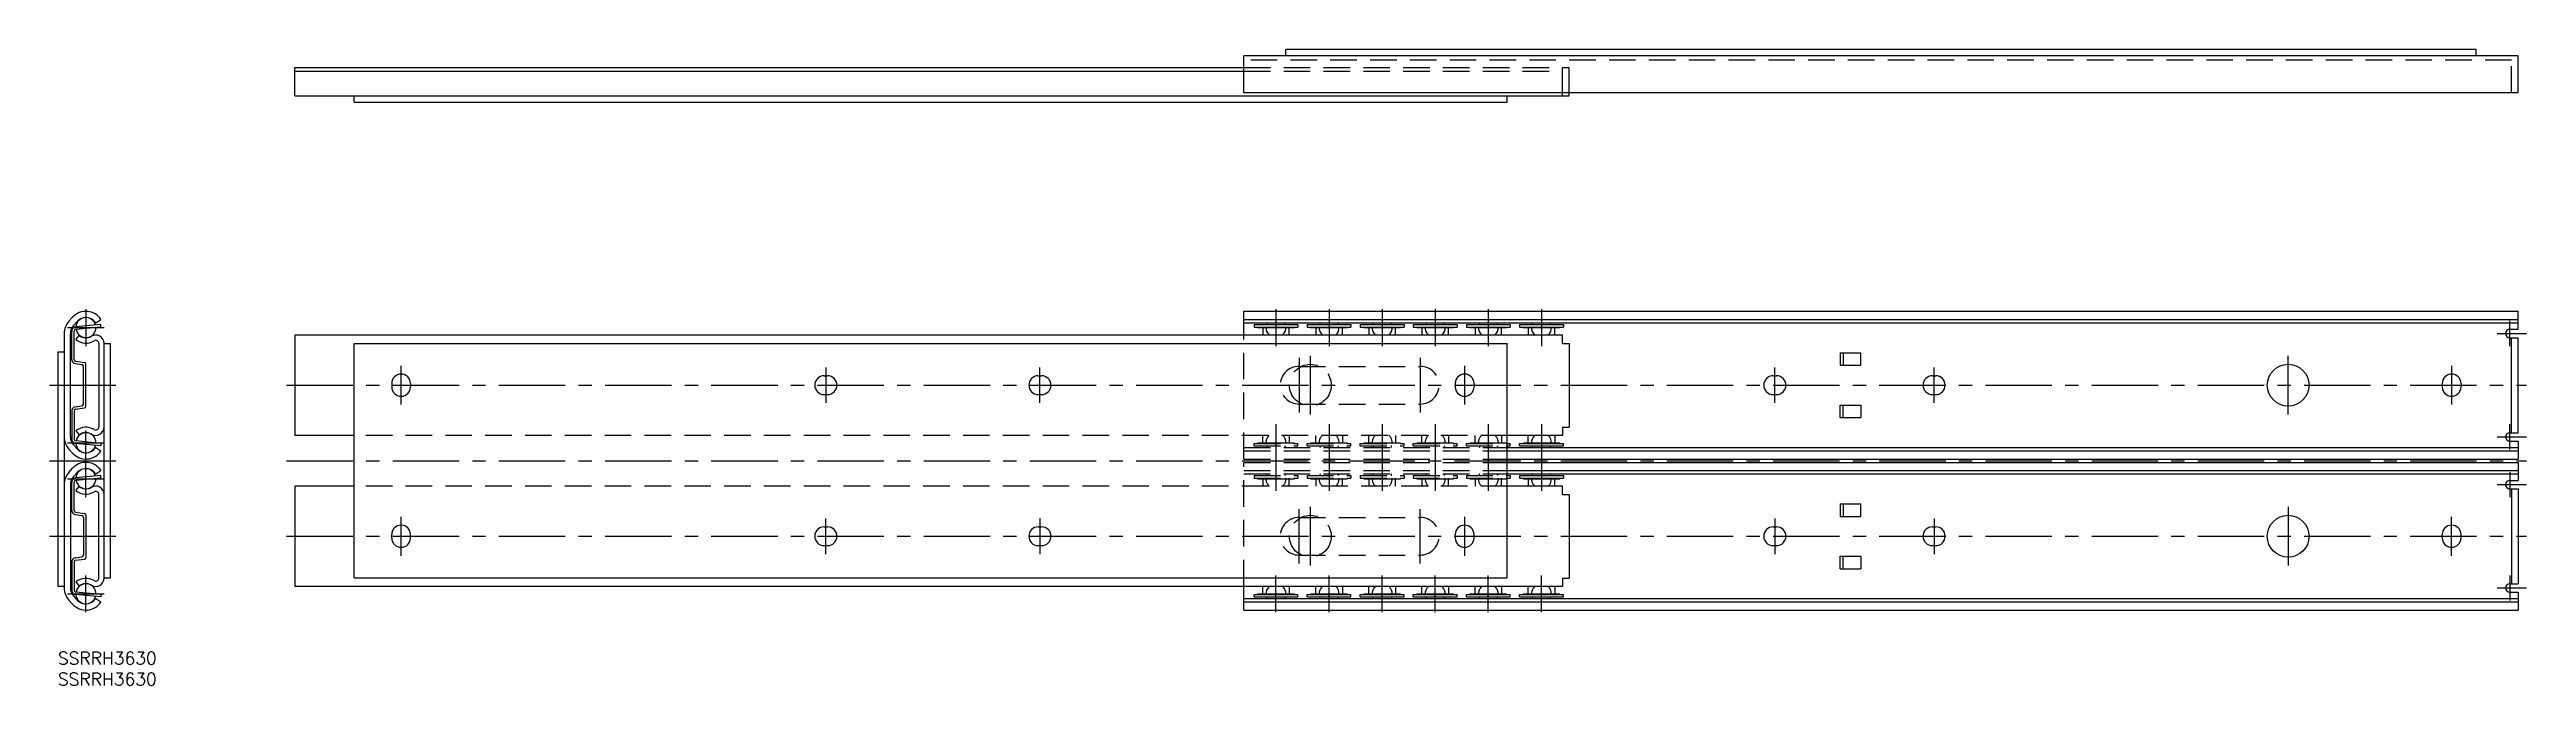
# Model space of a CAD drawing. Extents: x -2 to 590, y -8 to 144.
import ezdxf

# ---------------------------------------------------------------- set-up
doc = ezdxf.new("R2010")
doc.units = 0
doc.header["$LTSCALE"] = 0.5
doc.linetypes.add('CENTER', pattern=[50.8, 31.75, -6.35, 6.35, -6.35])
doc.linetypes.add('DASHED', pattern=[19.05, 12.7, -6.35])
for name, color, linetype in [('MSM_CENTER', 1, 'CENTER'), ('MSM_CONTINUOUS', 7, 'CONTINUOUS'), ('MSM_DASHED', 4, 'DASHED'), ('MSM_PART_NUMBER', 7, 'CONTINUOUS')]:
    doc.layers.add(name, color=color, linetype=linetype)
doc.styles.get("Standard").update_dxf_attribs({"font": 'txt.shx', "height": 3, "bigfont": 'bigfont.shx'})

# ---------------------------------------------------------------- blocks, each defined once
blk = doc.blocks.new('*U4')
at = {"layer": 'MSM_PART_NUMBER'}
blk.add_text('SSRRH3630', height=3, dxfattribs=at).set_placement((0, -3))
blk = doc.blocks.new('*U5')
at = {"layer": 'MSM_PART_NUMBER'}
blk.add_text('SSRRH3630', height=3, dxfattribs=at).set_placement((0, -8))

msp = doc.modelspace()

# ---------------------------------------------------------------- linework, layer by layer
at = {"layer": 'MSM_CENTER'}
for p, q in [((2.3, 77.5), (11.1, 77.5)), ((6.7, 81.9), (6.7, 73.1)), ((286.97, 77.5), (295.77, 77.5)), ((291.37, 81.9), (291.37, 73.1)), ((299.67, 77.5), (308.47, 77.5)), ((304.07, 81.9), (304.07, 73.1)), ((312.37, 77.5), (321.17, 77.5)), ((316.77, 81.9), (316.77, 73.1)), ((325.07, 77.5), (333.87, 77.5)), ((329.47, 81.9), (329.47, 73.1)), ((337.77, 77.5), (346.57, 77.5)), ((342.17, 81.9), (342.17, 73.1)), ((350.47, 77.5), (359.27, 77.5)), ((354.87, 81.9), (354.87, 73.1)), ((586.5, 73.1), (586.5, 79.1)), ((583.5, 76.1), (590.5, 76.1)), ((82.1, 59.1), (82.1, 68.4)), ((183.7, 68), (183.7, 59.5)), ((234.9, 59.5), (234.9, 68)), ((296.9, 70.25), (296.9, 57.25)), ((299.6, 56.75), (299.6, 70.75)), ((325.9, 70.25), (325.9, 57.25)), ((336.5, 68.4), (336.5, 59.1)), ((410.7, 59.5), (410.7, 68)), ((448.8, 59.5), (448.8, 68)), ((533.5, 56.75), (533.5, 70.75)), ((572.6, 68.4), (572.6, 59.1)), ((-2, 63.75), (14.55, 63.75)), ((54.7, 63.75), (590.5, 63.75)), ((6.7, 37), (6.7, 54.4)), ((291.37, 54.4), (291.37, 37)), ((304.07, 54.4), (304.07, 37)), ((316.77, 54.4), (316.77, 37)), ((329.47, 54.4), (329.47, 37)), ((342.17, 54.4), (342.17, 37)), ((354.87, 54.4), (354.87, 37)), ((586.5, 48.4), (586.5, 54.4)), ((2.3, 50), (11.1, 50)), ((286.97, 50), (295.77, 50)), ((299.67, 50), (308.47, 50)), ((312.37, 50), (321.17, 50)), ((325.07, 50), (333.87, 50)), ((337.77, 50), (346.57, 50)), ((350.47, 50), (359.27, 50)), ((583.5, 51.4), (590.5, 51.4)), ((-2, 45.7), (14.55, 45.7)), ((54.7, 45.7), (590.5, 45.7)), ((586.5, 43), (586.5, 37)), ((2.3, 41.4), (11.1, 41.4)), ((286.97, 41.4), (295.77, 41.4)), ((299.67, 41.4), (308.47, 41.4)), ((312.37, 41.4), (321.17, 41.4)), ((325.07, 41.4), (333.87, 41.4)), ((337.77, 41.4), (346.57, 41.4)), ((350.47, 41.4), (359.27, 41.4)), ((583.5, 40), (590.5, 40)), ((82.1, 23), (82.1, 32.3)), ((183.7, 23.4), (183.7, 31.9)), ((234.9, 31.9), (234.9, 23.4)), ((296.9, 21.15), (296.9, 34.15)), ((299.6, 20.65), (299.6, 34.65)), ((325.9, 21.15), (325.9, 34.15)), ((336.5, 32.3), (336.5, 23)), ((410.7, 31.9), (410.7, 23.4)), ((448.8, 31.9), (448.8, 23.4)), ((533.5, 34.65), (533.5, 20.65)), ((572.6, 23), (572.6, 32.3)), ((-2, 27.65), (14.55, 27.65)), ((54.7, 27.65), (590.5, 27.65)), ((6.7, 9.5), (6.7, 18.3)), ((291.37, 9.5), (291.37, 18.3)), ((304.07, 9.5), (304.07, 18.3)), ((316.77, 9.5), (316.77, 18.3)), ((329.47, 9.5), (329.47, 18.3)), ((342.17, 9.5), (342.17, 18.3)), ((354.87, 9.5), (354.87, 18.3)), ((586.5, 18.3), (586.5, 12.3)), ((2.3, 13.9), (11.1, 13.9)), ((286.97, 13.9), (295.77, 13.9)), ((299.67, 13.9), (308.47, 13.9)), ((312.37, 13.9), (321.17, 13.9)), ((325.07, 13.9), (333.87, 13.9)), ((337.77, 13.9), (346.57, 13.9)), ((350.47, 13.9), (359.27, 13.9)), ((583.5, 15.3), (590.5, 15.3))]:
    msp.add_line(p, q, dxfattribs=at)
at = {"layer": 'MSM_CONTINUOUS'}
for p, q in [((588.5, 142.45), (283.7, 142.45)), ((283.7, 133.65), (283.7, 142.45)), ((578.5, 143.95), (293.7, 143.95)), ((293.7, 142.45), (293.7, 143.95)), ((578.5, 142.45), (578.5, 143.95)), ((588.5, 133.65), (588.5, 142.45)), ((56.7, 139.65), (283.7, 139.65)), ((56.7, 132.9), (56.7, 139.65)), ((56.7, 138.83), (283.7, 138.83)), ((56.7, 132.9), (361.5, 132.9)), ((70.9, 131.4), (70.9, 132.9)), ((70.9, 131.4), (346.7, 131.4)), ((588.5, 133.65), (283.7, 133.65)), ((346.7, 131.4), (346.7, 132.9)), ((359.95, 132.9), (359.95, 133.65)), ((361.5, 132.9), (361.5, 133.65)), ((2.62, 79.01), (3.52, 80)), ((3.73, 78), (4.63, 78.99)), ((10.24, 78.25), (4.21, 77.68)), ((10.3, 77.65), (4.26, 77.08)), ((9.04, 78.63), (10.3, 79.45)), ((10.3, 77.65), (10.24, 78.25)), ((283.7, 81.4), (588.5, 81.4)), ((283.7, 75.74), (283.7, 81.4)), ((283.7, 79.45), (588.5, 79.45)), ((283.7, 78.63), (588.5, 78.63)), ((286.12, 78.25), (296.62, 78.25)), ((286.12, 78.25), (286.12, 77.65)), ((286.12, 77.65), (296.62, 77.65)), ((288.2, 77.65), (288.2, 75.74)), ((294.55, 75.74), (294.55, 77.65)), ((296.62, 78.25), (296.62, 77.65)), ((298.82, 78.25), (309.32, 78.25)), ((298.82, 78.25), (298.82, 77.65)), ((298.82, 77.65), (309.32, 77.65)), ((300.9, 77.65), (300.9, 75.74)), ((307.25, 75.74), (307.25, 77.65)), ((309.32, 78.25), (309.32, 77.65)), ((311.52, 78.25), (322.02, 78.25)), ((311.52, 78.25), (311.52, 77.65)), ((311.52, 77.65), (322.02, 77.65)), ((313.6, 77.65), (313.6, 75.74)), ((319.95, 75.74), (319.95, 77.65)), ((322.02, 78.25), (322.02, 77.65)), ((324.22, 78.25), (334.72, 78.25)), ((324.22, 78.25), (324.22, 77.65)), ((324.22, 77.65), (334.72, 77.65)), ((326.3, 77.65), (326.3, 75.74)), ((332.65, 75.74), (332.65, 77.65)), ((334.72, 78.25), (334.72, 77.65)), ((336.92, 78.25), (347.42, 78.25)), ((336.92, 78.25), (336.92, 77.65)), ((336.92, 77.65), (347.42, 77.65)), ((339, 77.65), (339, 75.74)), ((345.35, 75.74), (345.35, 77.65)), ((347.42, 78.25), (347.42, 77.65)), ((349.62, 78.25), (349.62, 77.65)), ((349.62, 78.25), (360.12, 78.25)), ((349.62, 77.65), (360.12, 77.65)), ((351.7, 77.65), (351.7, 75.74)), ((358.05, 75.74), (358.05, 77.65)), ((360.12, 78.25), (360.12, 77.65)), ((586.5, 77.1), (588.5, 77.1)), ((588.5, 77.1), (588.5, 81.4)), ((0, 71.7), (0, 15.7)), ((0, 71.7), (1.5, 71.7)), ((1.5, 76.11), (1.5, 15.29)), ((3, 51.39), (3, 76.11)), ((3.3, 69.9), (3.3, 76.69)), ((3.9, 69.9), (3.9, 76.69)), ((4.3, 74.68), (5.12, 75.65)), ((9.78, 73.74), (9.78, 53.76)), ((11.05, 17.66), (11.05, 73.74)), ((11.05, 73.7), (12.55, 73.7)), ((12.55, 17.7), (12.55, 73.7)), ((359.95, 75.74), (56.7, 75.74)), ((56.7, 75.74), (56.7, 51.76)), ((70.9, 73.7), (346.7, 73.7)), ((70.9, 17.7), (70.9, 73.7)), ((346.7, 17.7), (346.7, 73.7)), ((359.95, 73.75), (359.95, 75.74)), ((359.95, 73.75), (361.5, 73.75)), ((361.5, 73.75), (361.5, 53.75)), ((426.3, 71.5), (431.3, 71.5)), ((426.3, 71.5), (426.3, 68.5)), ((427.05, 71.5), (427.05, 68.5)), ((431.3, 68.5), (431.3, 71.5)), ((586.5, 75.1), (588.5, 75.1)), ((586.95, 52.4), (586.95, 75.1)), ((588.5, 52.4), (588.5, 75.1)), ((4.16, 68.91), (5.76, 68.68)), ((4.24, 69.5), (6.36, 69.2)), ((6.1, 59.22), (6.1, 68.28)), ((6.7, 58.7), (6.7, 68.8)), ((183.3, 66), (184.1, 66)), ((234.5, 66), (235.3, 66)), ((410.3, 66), (411.1, 66)), ((426.3, 68.5), (431.3, 68.5)), ((448.4, 66), (449.2, 66)), ((79.85, 64.15), (79.85, 63.35)), ((84.35, 64.15), (84.35, 63.35)), ((183.3, 61.5), (184.1, 61.5)), ((234.5, 61.5), (235.3, 61.5)), ((334.25, 64.15), (334.25, 63.35)), ((338.75, 64.15), (338.75, 63.35)), ((410.3, 61.5), (411.1, 61.5)), ((448.4, 61.5), (449.2, 61.5)), ((570.35, 64.15), (570.35, 63.35)), ((574.85, 64.15), (574.85, 63.35)), ((3.3, 57.6), (3.3, 50.81)), ((3.9, 57.6), (3.9, 50.81)), ((4.16, 58.59), (5.76, 58.82)), ((4.24, 58), (6.36, 58.3)), ((359.95, 53.75), (359.95, 51.76)), ((359.95, 53.75), (361.5, 53.75)), ((426.3, 59), (431.3, 59)), ((426.3, 56), (426.3, 59)), ((426.3, 56), (431.3, 56)), ((427.05, 56), (427.05, 59)), ((431.3, 59), (431.3, 56)), ((2.62, 48.49), (3.52, 47.5)), ((3.73, 49.5), (4.63, 48.51)), ((10.24, 49.25), (4.21, 49.82)), ((10.3, 49.85), (4.26, 50.42)), ((4.3, 52.82), (5.12, 51.85)), ((9.04, 48.87), (10.3, 48.05)), ((10.3, 49.85), (10.24, 49.25)), ((70.9, 51.76), (56.7, 51.76)), ((359.95, 51.76), (346.7, 51.76)), ((346.7, 49.85), (347.42, 49.85)), ((346.7, 49.25), (347.42, 49.25)), ((346.7, 48.87), (588.5, 48.87)), ((346.7, 48.05), (588.5, 48.05)), ((347.42, 49.25), (347.42, 49.85)), ((349.62, 49.85), (360.12, 49.85)), ((349.62, 49.25), (349.62, 49.85)), ((349.62, 49.25), (360.12, 49.25)), ((351.7, 49.85), (351.7, 51.76)), ((358.05, 51.76), (358.05, 49.85)), ((360.12, 49.25), (360.12, 49.85)), ((586.5, 52.4), (588.5, 52.4)), ((586.5, 50.4), (588.5, 50.4)), ((588.5, 50.4), (588.5, 46.1)), ((2.62, 42.91), (3.52, 43.9)), ((3.73, 41.9), (4.63, 42.89)), ((10.24, 42.15), (4.21, 41.58)), ((10.3, 41.55), (4.26, 40.98)), ((9.04, 42.53), (10.3, 43.35)), ((10.3, 41.55), (10.24, 42.15)), ((346.7, 46.1), (588.5, 46.1)), ((346.7, 45.3), (588.5, 45.3)), ((346.7, 43.35), (588.5, 43.35)), ((346.7, 42.53), (588.5, 42.53)), ((346.7, 42.15), (347.42, 42.15)), ((346.7, 41.55), (347.42, 41.55)), ((347.42, 42.15), (347.42, 41.55)), ((349.62, 42.15), (349.62, 41.55)), ((349.62, 42.15), (360.12, 42.15)), ((349.62, 41.55), (360.12, 41.55)), ((351.7, 41.55), (351.7, 39.64)), ((358.05, 39.64), (358.05, 41.55)), ((360.12, 42.15), (360.12, 41.55)), ((588.5, 45.3), (588.5, 41)), ((3, 40.01), (3, 15.29)), ((3.3, 33.8), (3.3, 40.59)), ((3.9, 33.8), (3.9, 40.59)), ((4.3, 38.58), (5.12, 39.55)), ((9.78, 17.66), (9.78, 37.64)), ((56.7, 39.64), (56.7, 15.66)), ((70.9, 39.64), (56.7, 39.64)), ((359.95, 39.64), (346.7, 39.64)), ((359.95, 37.65), (359.95, 39.64)), ((359.95, 37.65), (361.5, 37.65)), ((361.5, 37.65), (361.5, 17.65)), ((586.5, 41), (588.5, 41)), ((586.5, 39), (588.5, 39)), ((586.95, 39), (586.95, 16.3)), ((588.5, 39), (588.5, 16.3)), ((4.16, 32.81), (5.76, 32.58)), ((4.24, 33.4), (6.36, 33.1)), ((6.1, 32.18), (6.1, 23.12)), ((6.7, 32.7), (6.7, 22.6)), ((183.3, 29.9), (184.1, 29.9)), ((234.5, 29.9), (235.3, 29.9)), ((410.3, 29.9), (411.1, 29.9)), ((426.3, 35.4), (431.3, 35.4)), ((426.3, 35.4), (426.3, 32.4)), ((426.3, 32.4), (431.3, 32.4)), ((427.05, 35.4), (427.05, 32.4)), ((431.3, 32.4), (431.3, 35.4)), ((448.4, 29.9), (449.2, 29.9)), ((79.85, 27.25), (79.85, 28.05)), ((84.35, 27.25), (84.35, 28.05)), ((183.3, 25.4), (184.1, 25.4)), ((234.5, 25.4), (235.3, 25.4)), ((334.25, 27.25), (334.25, 28.05)), ((338.75, 27.25), (338.75, 28.05)), ((410.3, 25.4), (411.1, 25.4)), ((448.4, 25.4), (449.2, 25.4)), ((570.35, 27.25), (570.35, 28.05)), ((574.85, 27.25), (574.85, 28.05)), ((3.3, 21.5), (3.3, 14.71)), ((3.9, 21.5), (3.9, 14.71)), ((4.16, 22.49), (5.76, 22.72)), ((4.24, 21.9), (6.36, 22.2)), ((426.3, 19.9), (426.3, 22.9)), ((426.3, 22.9), (431.3, 22.9)), ((426.3, 19.9), (431.3, 19.9)), ((427.05, 19.9), (427.05, 22.9)), ((431.3, 22.9), (431.3, 19.9)), ((0, 15.7), (1.5, 15.7)), ((2.62, 12.39), (3.52, 11.4)), ((3.73, 13.4), (4.63, 12.41)), ((10.24, 13.15), (4.21, 13.72)), ((10.3, 13.75), (4.26, 14.32)), ((4.3, 16.72), (5.12, 15.75)), ((9.04, 12.77), (10.3, 11.95)), ((10.3, 13.75), (10.24, 13.15)), ((11.05, 17.7), (12.55, 17.7)), ((359.95, 15.66), (56.7, 15.66)), ((70.9, 17.7), (346.7, 17.7)), ((283.7, 10), (283.7, 15.66)), ((283.7, 12.77), (588.5, 12.77)), ((283.7, 11.95), (588.5, 11.95)), ((286.12, 13.75), (296.62, 13.75)), ((286.12, 13.15), (286.12, 13.75)), ((286.12, 13.15), (296.62, 13.15)), ((288.2, 13.75), (288.2, 15.66)), ((294.55, 15.66), (294.55, 13.75)), ((296.62, 13.15), (296.62, 13.75)), ((298.82, 13.75), (309.32, 13.75)), ((298.82, 13.15), (298.82, 13.75)), ((298.82, 13.15), (309.32, 13.15)), ((300.9, 13.75), (300.9, 15.66)), ((307.25, 15.66), (307.25, 13.75)), ((309.32, 13.15), (309.32, 13.75)), ((311.52, 13.75), (322.02, 13.75)), ((311.52, 13.15), (311.52, 13.75)), ((311.52, 13.15), (322.02, 13.15)), ((313.6, 13.75), (313.6, 15.66)), ((319.95, 15.66), (319.95, 13.75)), ((322.02, 13.15), (322.02, 13.75)), ((324.22, 13.75), (334.72, 13.75)), ((324.22, 13.15), (324.22, 13.75)), ((324.22, 13.15), (334.72, 13.15)), ((326.3, 13.75), (326.3, 15.65)), ((332.65, 15.66), (332.65, 13.75)), ((334.72, 13.15), (334.72, 13.75)), ((336.92, 13.15), (336.92, 13.75)), ((336.92, 13.75), (347.42, 13.75)), ((336.92, 13.15), (347.42, 13.15)), ((339, 13.75), (339, 15.66)), ((345.35, 15.66), (345.35, 13.75)), ((347.42, 13.15), (347.42, 13.75)), ((349.62, 13.75), (360.12, 13.75)), ((349.62, 13.15), (349.62, 13.75)), ((349.62, 13.15), (360.12, 13.15)), ((351.7, 13.75), (351.7, 15.66)), ((358.05, 15.66), (358.05, 13.75)), ((359.95, 17.65), (359.95, 15.66)), ((359.95, 17.65), (361.5, 17.65)), ((360.12, 13.15), (360.12, 13.75)), ((586.5, 16.3), (588.5, 16.3)), ((586.5, 14.3), (588.5, 14.3)), ((588.5, 14.3), (588.5, 10)), ((283.7, 10), (588.5, 10))]:
    msp.add_line(p, q, dxfattribs=at)
for centre in [(533.5, 63.75), (533.5, 27.65)]:
    msp.add_circle(centre, 5, dxfattribs=at)
for centre, radius, start, end in [((5.8, 76.11), 4.3, 137.60675, 180), ((5.8, 76.11), 2.8, 137.60675, 180), ((4.3, 76.69), 1, 95.35583, 180), ((6.7, 77.1), 4.3, 33.15341, 137.60675), ((4.3, 76.69), 0.4, 95.35583, 180), ((6.7, 77.5), 2.4, 15.27252, 175.43913), ((6.7, 77.5), 2.4, 189.81702, 0.89463), ((6.7, 77.1), 2.8, 33.15341, 137.60675), ((291.37, 77.5), 2.4, 176.41668, 227.00236), ((291.37, 77.5), 2.4, 151.87719, 161.85586), ((291.37, 77.5), 2.4, 312.99764, 3.58332), ((291.37, 77.5), 2.4, 18.14414, 28.12281), ((304.07, 77.5), 2.4, 176.41668, 227.00236), ((304.07, 77.5), 2.4, 151.87719, 161.85586), ((304.07, 77.5), 2.4, 312.99764, 3.58332), ((304.07, 77.5), 2.4, 18.14414, 28.12281), ((316.77, 77.5), 2.4, 176.41668, 227.00236), ((316.77, 77.5), 2.4, 151.87719, 161.85586), ((316.77, 77.5), 2.4, 312.99764, 3.58332), ((316.77, 77.5), 2.4, 18.14414, 28.12281), ((329.47, 77.5), 2.4, 176.41668, 227.00236), ((329.47, 77.5), 2.4, 151.87719, 161.85586), ((329.47, 77.5), 2.4, 312.99764, 3.58332), ((329.47, 77.5), 2.4, 18.14414, 28.12281), ((342.17, 77.5), 2.4, 176.41668, 227.00236), ((342.17, 77.5), 2.4, 151.87719, 161.85586), ((342.17, 77.5), 2.4, 312.99764, 3.58332), ((342.17, 77.5), 2.4, 18.14414, 28.12281), ((354.87, 77.5), 2.4, 176.41668, 227.00236), ((354.87, 77.5), 2.4, 151.87719, 161.85586), ((354.87, 77.5), 2.4, 312.99764, 3.58332), ((354.87, 77.5), 2.4, 18.14414, 28.12281), ((586.5, 76.1), 1, 90, 270), ((6.7, 77.5), 3.7, 229.56021, 302.03749), ((6.7, 77.5), 2.43, 229.56021, 302.03749), ((9.05, 73.74), 2, 0, 122.03749), ((9.05, 73.74), 0.73, 0, 122.03749), ((4.3, 69.9), 1, 180, 261.8699), ((4.3, 69.9), 0.4, 180, 261.8699), ((5.7, 68.28), 0.4, 0, 81.8699), ((6.3, 68.8), 0.4, 0, 81.8699), ((82.1, 64.15), 2.25, 0, 180), ((183.3, 63.75), 2.25, 90, 270), ((184.1, 63.75), 2.25, 270, 90), ((234.5, 63.75), 2.25, 90, 270), ((235.3, 63.75), 2.25, 270, 90), ((336.5, 64.15), 2.25, 0, 180), ((410.3, 63.75), 2.25, 90, 270), ((411.1, 63.75), 2.25, 270, 90), ((448.4, 63.75), 2.25, 90, 270), ((449.2, 63.75), 2.25, 270, 90), ((572.6, 64.15), 2.25, 0, 180), ((82.1, 63.35), 2.25, 180, 0), ((336.5, 63.35), 2.25, 180, 0), ((572.6, 63.35), 2.25, 180, 0), ((4.3, 57.6), 1, 98.1301, 180), ((4.3, 57.6), 0.4, 98.1301, 180), ((6.7, 50), 3.7, 57.96251, 130.43979), ((5.7, 59.22), 0.4, 278.1301, 0), ((6.3, 58.7), 0.4, 278.1301, 0), ((9.05, 53.76), 2, 237.96251, 0), ((9.05, 53.76), 0.73, 237.96251, 0), ((5.8, 51.39), 4.3, 180, 222.39325), ((5.8, 51.39), 2.8, 180, 222.39325), ((4.3, 50.81), 1, 180, 264.64417), ((6.7, 50.4), 4.3, 222.39325, 326.84659), ((4.3, 50.81), 0.4, 180, 264.64417), ((6.7, 50), 2.4, 184.56087, 344.72748), ((6.7, 50), 2.4, 359.10537, 170.18298), ((6.7, 50.4), 2.8, 222.39325, 326.84659), ((6.7, 50), 2.43, 57.96251, 130.43979), ((354.87, 50), 2.4, 132.99764, 183.58332), ((354.87, 50), 2.4, 198.14414, 208.12281), ((354.87, 50), 2.4, 356.41668, 47.00236), ((354.87, 50), 2.4, 331.87719, 341.85586), ((586.5, 51.4), 1, 90, 270), ((5.8, 40.01), 4.3, 137.60675, 180), ((5.8, 40.01), 2.8, 137.60675, 180), ((4.3, 40.59), 1, 95.35583, 180), ((6.7, 41), 4.3, 33.15341, 137.60675), ((6.7, 41.4), 2.4, 15.27252, 175.43913), ((6.7, 41), 2.8, 33.15341, 137.60675), ((354.87, 41.4), 2.4, 176.41668, 227.00236), ((354.87, 41.4), 2.4, 151.87719, 161.85586), ((354.87, 41.4), 2.4, 312.99764, 3.58332), ((354.87, 41.4), 2.4, 18.14414, 28.12281), ((4.3, 40.59), 0.4, 95.35583, 180), ((6.7, 41.4), 3.7, 229.56021, 302.03749), ((6.7, 41.4), 2.4, 189.81702, 0.89463), ((6.7, 41.4), 2.43, 229.56021, 302.03749), ((9.05, 37.64), 2, 0, 122.03749), ((9.05, 37.64), 0.73, 0, 122.03749), ((586.5, 40), 1, 90, 270), ((4.3, 33.8), 1, 180, 261.8699), ((4.3, 33.8), 0.4, 180, 261.8699), ((5.7, 32.18), 0.4, 0, 81.8699), ((6.3, 32.7), 0.4, 0, 81.8699), ((82.1, 28.05), 2.25, 0, 180), ((183.3, 27.65), 2.25, 90, 270), ((184.1, 27.65), 2.25, 270, 90), ((234.5, 27.65), 2.25, 90, 270), ((235.3, 27.65), 2.25, 270, 90), ((336.5, 28.05), 2.25, 0, 180), ((410.3, 27.65), 2.25, 90, 270), ((411.1, 27.65), 2.25, 270, 90), ((448.4, 27.65), 2.25, 90, 270), ((449.2, 27.65), 2.25, 270, 90), ((572.6, 28.05), 2.25, 0, 180), ((82.1, 27.25), 2.25, 180, 0), ((336.5, 27.25), 2.25, 180, 0), ((572.6, 27.25), 2.25, 180, 0), ((4.3, 21.5), 1, 98.1301, 180), ((4.3, 21.5), 0.4, 98.1301, 180), ((5.7, 23.12), 0.4, 278.1301, 0), ((6.3, 22.6), 0.4, 278.1301, 0), ((5.8, 15.29), 4.3, 180, 222.39325), ((5.8, 15.29), 2.8, 180, 222.39325), ((4.3, 14.71), 1, 180, 264.64417), ((6.7, 14.3), 4.3, 222.39325, 326.84659), ((4.3, 14.71), 0.4, 180, 264.64417), ((6.7, 13.9), 3.7, 57.96251, 130.43979), ((6.7, 13.9), 2.4, 184.56087, 344.72748), ((6.7, 13.9), 2.4, 359.10537, 170.18298), ((6.7, 14.3), 2.8, 222.39325, 326.84659), ((6.7, 13.9), 2.43, 57.96251, 130.43979), ((9.05, 17.66), 2, 237.96251, 0), ((9.05, 17.66), 0.73, 237.96251, 0), ((291.37, 13.9), 2.4, 132.99764, 183.58332), ((291.37, 13.9), 2.4, 198.14414, 208.12281), ((291.37, 13.9), 2.4, 356.41668, 47.00236), ((291.37, 13.9), 2.4, 331.87719, 341.85586), ((304.07, 13.9), 2.4, 132.99764, 183.58332), ((304.07, 13.9), 2.4, 198.14414, 208.12281), ((304.07, 13.9), 2.4, 356.41668, 47.00236), ((304.07, 13.9), 2.4, 331.87719, 341.85586), ((316.77, 13.9), 2.4, 132.99764, 183.58332), ((316.77, 13.9), 2.4, 198.14414, 208.12281), ((316.77, 13.9), 2.4, 356.41668, 47.00236), ((316.77, 13.9), 2.4, 331.87719, 341.85586), ((329.47, 13.9), 2.4, 132.99764, 183.58332), ((329.47, 13.9), 2.4, 198.14414, 208.12281), ((329.47, 13.9), 2.4, 356.41668, 47.00236), ((329.47, 13.9), 2.4, 331.87719, 341.85586), ((342.17, 13.9), 2.4, 132.99764, 183.58332), ((342.17, 13.9), 2.4, 198.14414, 208.12281), ((342.17, 13.9), 2.4, 356.41668, 47.00236), ((342.17, 13.9), 2.4, 331.87719, 341.85586), ((354.87, 13.9), 2.4, 132.99764, 183.58332), ((354.87, 13.9), 2.4, 198.14414, 208.12281), ((354.87, 13.9), 2.4, 356.41668, 47.00236), ((354.87, 13.9), 2.4, 331.87719, 341.85586), ((586.5, 15.3), 1, 90, 270)]:
    msp.add_arc(centre, radius, start, end, dxfattribs=at)
at = {"layer": 'MSM_DASHED'}
for p, q in [((586.95, 141.45), (283.7, 141.45)), ((283.7, 139.65), (361.5, 139.65)), ((283.7, 138.83), (359.95, 138.83)), ((359.95, 133.65), (359.95, 139.65)), ((361.5, 133.65), (361.5, 139.65)), ((586.95, 133.65), (586.95, 141.45)), ((283.7, 46.1), (283.7, 75.74)), ((296.9, 68.25), (325.9, 68.25)), ((296.9, 59.25), (325.9, 59.25)), ((346.7, 51.76), (70.9, 51.76)), ((283.7, 48.87), (346.7, 48.87)), ((283.7, 48.05), (346.7, 48.05)), ((286.12, 49.85), (296.62, 49.85)), ((286.12, 49.25), (286.12, 49.85)), ((286.12, 49.25), (296.62, 49.25)), ((288.2, 49.85), (288.2, 51.76)), ((294.55, 51.76), (294.55, 49.85)), ((296.62, 49.25), (296.62, 49.85)), ((298.82, 49.85), (309.32, 49.85)), ((298.82, 49.25), (298.82, 49.85)), ((298.82, 49.25), (309.32, 49.25)), ((300.9, 49.85), (300.9, 51.76)), ((307.25, 51.76), (307.25, 49.85)), ((309.32, 49.25), (309.32, 49.85)), ((311.52, 49.85), (322.02, 49.85)), ((311.52, 49.25), (311.52, 49.85)), ((311.52, 49.25), (322.02, 49.25)), ((313.6, 49.85), (313.6, 51.76)), ((319.95, 51.76), (319.95, 49.85)), ((322.02, 49.25), (322.02, 49.85)), ((324.22, 49.85), (334.72, 49.85)), ((324.22, 49.25), (324.22, 49.85)), ((324.22, 49.25), (334.72, 49.25)), ((326.3, 49.85), (326.3, 51.76)), ((332.65, 51.76), (332.65, 49.85)), ((334.72, 49.25), (334.72, 49.85)), ((336.92, 49.25), (336.92, 49.85)), ((336.92, 49.85), (346.7, 49.85)), ((336.92, 49.25), (346.7, 49.25)), ((339, 49.85), (339, 51.76)), ((345.35, 51.76), (345.35, 49.85)), ((283.7, 46.1), (346.7, 46.1)), ((283.7, 15.66), (283.7, 45.3)), ((283.7, 45.3), (346.7, 45.3)), ((283.7, 43.35), (346.7, 43.35)), ((283.7, 42.53), (346.7, 42.53)), ((286.12, 42.15), (296.62, 42.15)), ((286.12, 42.15), (286.12, 41.55)), ((286.12, 41.55), (296.62, 41.55)), ((288.2, 41.55), (288.2, 39.64)), ((294.55, 39.64), (294.55, 41.55)), ((296.62, 42.15), (296.62, 41.55)), ((298.82, 42.15), (309.32, 42.15)), ((298.82, 42.15), (298.82, 41.55)), ((298.82, 41.55), (309.32, 41.55)), ((300.9, 41.55), (300.9, 39.64)), ((307.25, 39.64), (307.25, 41.55)), ((309.32, 42.15), (309.32, 41.55)), ((311.52, 42.15), (322.02, 42.15)), ((311.52, 42.15), (311.52, 41.55)), ((311.52, 41.55), (322.02, 41.55)), ((313.6, 41.55), (313.6, 39.64)), ((319.95, 39.64), (319.95, 41.55)), ((322.02, 42.15), (322.02, 41.55)), ((324.22, 42.15), (334.72, 42.15)), ((324.22, 42.15), (324.22, 41.55)), ((324.22, 41.55), (334.72, 41.55)), ((326.3, 41.55), (326.3, 39.64)), ((332.65, 39.64), (332.65, 41.55)), ((334.72, 42.15), (334.72, 41.55)), ((336.92, 42.15), (346.7, 42.15)), ((336.92, 42.15), (336.92, 41.55)), ((336.92, 41.55), (346.7, 41.55)), ((339, 41.55), (339, 39.64)), ((345.35, 39.64), (345.35, 41.55)), ((346.7, 39.64), (70.9, 39.64)), ((296.9, 32.15), (325.9, 32.15)), ((296.9, 23.15), (325.9, 23.15))]:
    msp.add_line(p, q, dxfattribs=at)
for centre in [(299.6, 63.75), (299.6, 27.65)]:
    msp.add_circle(centre, 5, dxfattribs=at)
for centre, radius, start, end in [((296.9, 63.75), 4.5, 90, 270), ((325.9, 63.75), 4.5, 270, 90), ((291.37, 50), 2.4, 132.99764, 183.58332), ((291.37, 50), 2.4, 198.14414, 208.12281), ((291.37, 50), 2.4, 356.41668, 47.00236), ((291.37, 50), 2.4, 331.87719, 341.85586), ((304.07, 50), 2.4, 132.99764, 183.58332), ((304.07, 50), 2.4, 198.14414, 208.12281), ((304.07, 50), 2.4, 356.41668, 47.00236), ((304.07, 50), 2.4, 331.87719, 341.85586), ((316.77, 50), 2.4, 132.99764, 183.58332), ((316.77, 50), 2.4, 198.14414, 208.12281), ((316.77, 50), 2.4, 356.41668, 47.00236), ((316.77, 50), 2.4, 331.87719, 341.85586), ((329.47, 50), 2.4, 132.99764, 183.58332), ((329.47, 50), 2.4, 198.14414, 208.12281), ((329.47, 50), 2.4, 356.41668, 47.00236), ((329.47, 50), 2.4, 331.87719, 341.85586), ((342.17, 50), 2.4, 132.99764, 183.58332), ((342.17, 50), 2.4, 198.14414, 208.12281), ((342.17, 50), 2.4, 356.41668, 47.00236), ((342.17, 50), 2.4, 331.87719, 341.85586), ((291.37, 41.4), 2.4, 176.41668, 227.00236), ((291.37, 41.4), 2.4, 151.87719, 161.85586), ((291.37, 41.4), 2.4, 312.99764, 3.58332), ((291.37, 41.4), 2.4, 18.14414, 28.12281), ((304.07, 41.4), 2.4, 176.41668, 227.00236), ((304.07, 41.4), 2.4, 151.87719, 161.85586), ((304.07, 41.4), 2.4, 312.99764, 3.58332), ((304.07, 41.4), 2.4, 18.14414, 28.12281), ((316.77, 41.4), 2.4, 176.41668, 227.00236), ((316.77, 41.4), 2.4, 151.87719, 161.85586), ((316.77, 41.4), 2.4, 312.99764, 3.58332), ((316.77, 41.4), 2.4, 18.14414, 28.12281), ((329.47, 41.4), 2.4, 176.41668, 227.00236), ((329.47, 41.4), 2.4, 151.87719, 161.85586), ((329.47, 41.4), 2.4, 312.99764, 3.58332), ((329.47, 41.4), 2.4, 18.14414, 28.12281), ((342.17, 41.4), 2.4, 176.41668, 227.00236), ((342.17, 41.4), 2.4, 151.87719, 161.85586), ((342.17, 41.4), 2.4, 312.99764, 3.58332), ((342.17, 41.4), 2.4, 18.14414, 28.12281), ((296.9, 27.65), 4.5, 90, 270), ((325.9, 27.65), 4.5, 270, 90)]:
    msp.add_arc(centre, radius, start, end, dxfattribs=at)

# ---------------------------------------------------------------- block references
at = {"layer": 'MSM_CONTINUOUS'}
for name in ['*U4', '*U5']:
    msp.add_blockref(name, (0, 0), dxfattribs=at)

doc.saveas('drawing.dxf')
